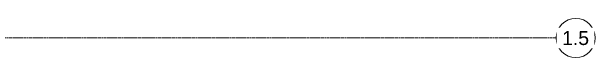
# Model space of a CAD drawing. Header units: inches. Extents: x -610 to 219, y 1022 to 1725.
# Drawn here: x 40.7 to 219.3, y 1458 to 1470 of the extents above; entities that cross this region are included whole.
import ezdxf

# ---------------------------------------------------------------- set-up
doc = ezdxf.new("R2010")
doc.units = ezdxf.units.IN
doc.header["$MEASUREMENT"] = 0
doc.linetypes.add('Grid Line 1_2_', pattern=[0.875, 0.5, -0.125, 0.125, -0.125])
doc.layers.add('S-GRID', color=1, linetype='Continuous', lineweight=9)
doc.layers.add('S-GRID-IDEN', color=1, linetype='Continuous', lineweight=9)
doc.styles.add('Swis721 Lt BT', font='swissl.ttf', dxfattribs={"height": 4.257319})

# ---------------------------------------------------------------- blocks, each defined once
blk = doc.blocks.new('Grid - Grid Head - Circle-50561-FIRST FLOOR POWER _ SIGNAL')
at = {"layer": 'S-GRID-IDEN'}
blk.add_circle((0, 0), 0.125, dxfattribs=at)

msp = doc.modelspace()

# ---------------------------------------------------------------- block references
at = {"layer": 'S-GRID-IDEN', "xscale": 47.99999999999997, "yscale": 47.99999999999997, "zscale": 47.99999999999997, "rotation": 269.9999999999995}
msp.add_blockref('Grid - Grid Head - Circle-50561-FIRST FLOOR POWER _ SIGNAL', (213.32, 1464.04), dxfattribs=at)

# ---------------------------------------------------------------- next in the draw order: texts
at = {"layer": 'S-GRID-IDEN', "insert": (213.27, 1466.15), "char_height": 4.257, "width": 9.45, "attachment_point": 2, "line_spacing_factor": 1.00667, "style": 'Swis721 Lt BT', "bg_fill": 3, "box_fill_scale": 1.25, "bg_fill_color": 0, "bg_fill_transparency": 0}
msp.add_mtext('1.5', dxfattribs=at)

# ---------------------------------------------------------------- next in the draw order: linework, layer by layer
at = {"layer": 'S-GRID', "linetype": 'Grid Line 1_2_'}
msp.add_line((-609.99, 1464.04), (207.32, 1464.04), dxfattribs=at)

doc.saveas('drawing.dxf')
